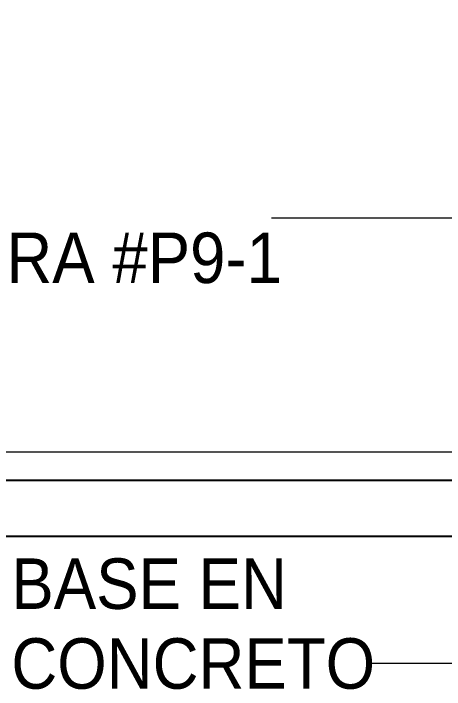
# Model space of a CAD drawing. Header units: metres. Extents: x 31.9 to 125.9, y -29 to 44.
# Drawn here: x 51.808 to 53.342, y -20.796 to -18.387 of the extents above; entities that cross this region are included whole.
import ezdxf

# ---------------------------------------------------------------- set-up
doc = ezdxf.new("R2010")
doc.units = ezdxf.units.M
for name, color, linetype, lineweight in [('A-WALL', 7, 'Continuous', 9), ('ARQ', 8, 'Continuous', 0), ('G-ANNO-TEXT', 7, 'Continuous', 9), ('M-EQPM-IDEN', 7, 'Continuous', 9)]:
    doc.layers.add(name, color=color, linetype=linetype, lineweight=lineweight)
doc.styles.add('SansSerif', font='SANSS__.TTF', dxfattribs={"width": 0.9, "height": 0.18})

# ---------------------------------------------------------------- blocks, each defined once
blk = doc.blocks.new('Estructura cubierta')
at = {"layer": 'ARQ'}
blk.add_line((1952.7308, -5911.6988), (1984.5332, -5911.6988), dxfattribs=at)
blk = doc.blocks.new('PISO 9')
at = {"layer": 'ARQ'}
blk.add_lwpolyline([(337.4463, -2807.9746), (322.593, -2807.9746), (322.5931, -2862.4306), (337.4463, -2862.4306), (337.4463, -2860.0706), (340.0456, -2860.0706), (340.0456, -2862.4306), (347.2883, -2862.4305), (347.2883, -2860.0706), (349.8843, -2860.0706), (349.8843, -2862.4306), (354.1855, -2862.4306), (354.1855, -2861.6702), (354.1897, -2861.6702), (354.1871, -2807.9806), (340.0455, -2807.9806), (340.0455, -2809.6515), (337.4463, -2809.6515), (337.4463, -2807.9746)], dxfattribs=at)
blk.add_lwpolyline([(337.2463, -2808.1746), (322.793, -2808.1746), (322.7931, -2862.2306), (337.2463, -2862.2306), (337.2463, -2859.8706), (340.2456, -2859.8706), (340.2456, -2862.2306), (347.0883, -2862.2305), (347.0883, -2859.8706), (350.0843, -2859.8706), (350.0843, -2862.2306), (353.9855, -2862.2306), (353.9855, -2861.4705), (353.9897, -2861.4705), (353.9871, -2808.1307), (340.1955, -2808.1306), (340.1955, -2809.8514), (337.2463, -2809.8515)], close=True, dxfattribs=at)
blk.add_blockref('Estructura cubierta', (-1628.3638, 3049.5683), dxfattribs=at)

msp = doc.modelspace()

# ---------------------------------------------------------------- linework, layer by layer
at = {"layer": 'A-WALL', "color": 253, "true_color": 0xaaaaaa}
for p, q in [((55.2517, -20.0517), (48.2517, -20.0517)), ((55.2517, -20.2517), (48.2517, -20.2517))]:
    msp.add_line(p, q, dxfattribs=at)
at = {"layer": 'G-ANNO-TEXT'}
for p, q in [((53.0801, -20.7029), (53.0743, -20.7029)), ((53.5908, -20.7029), (53.0801, -20.7029))]:
    msp.add_line(p, q, dxfattribs=at)
at = {"layer": 'M-EQPM-IDEN'}
msp.add_line((53.5009, -19.1162), (52.7266, -19.1162), dxfattribs=at)

# ---------------------------------------------------------------- block references
at = {"layer": 'ARQ', "linetype": 'Continuous'}
msp.add_blockref('PISO 9', (-278.6348, 2842.1819), dxfattribs=at)

# ---------------------------------------------------------------- texts
at = {"layer": 'G-ANNO-TEXT', "char_height": 0.18, "attachment_point": 1, "style": 'SansSerif'}
for s, insert, width in [('BASE EN', (51.8003, -20.3285), 1.16886), ('CONCRETO', (51.8003, -20.6129), 1.54405)]:
    msp.add_mtext(s, dxfattribs=dict(at, insert=insert, width=width))
at = {"layer": 'M-EQPM-IDEN', "insert": (50.1607, -19.1676), "char_height": 0.18, "width": 3.102531, "attachment_point": 1, "style": 'SansSerif'}
msp.add_mtext('CONDENSADORA #P9-1', dxfattribs=at)

doc.saveas('drawing.dxf')
